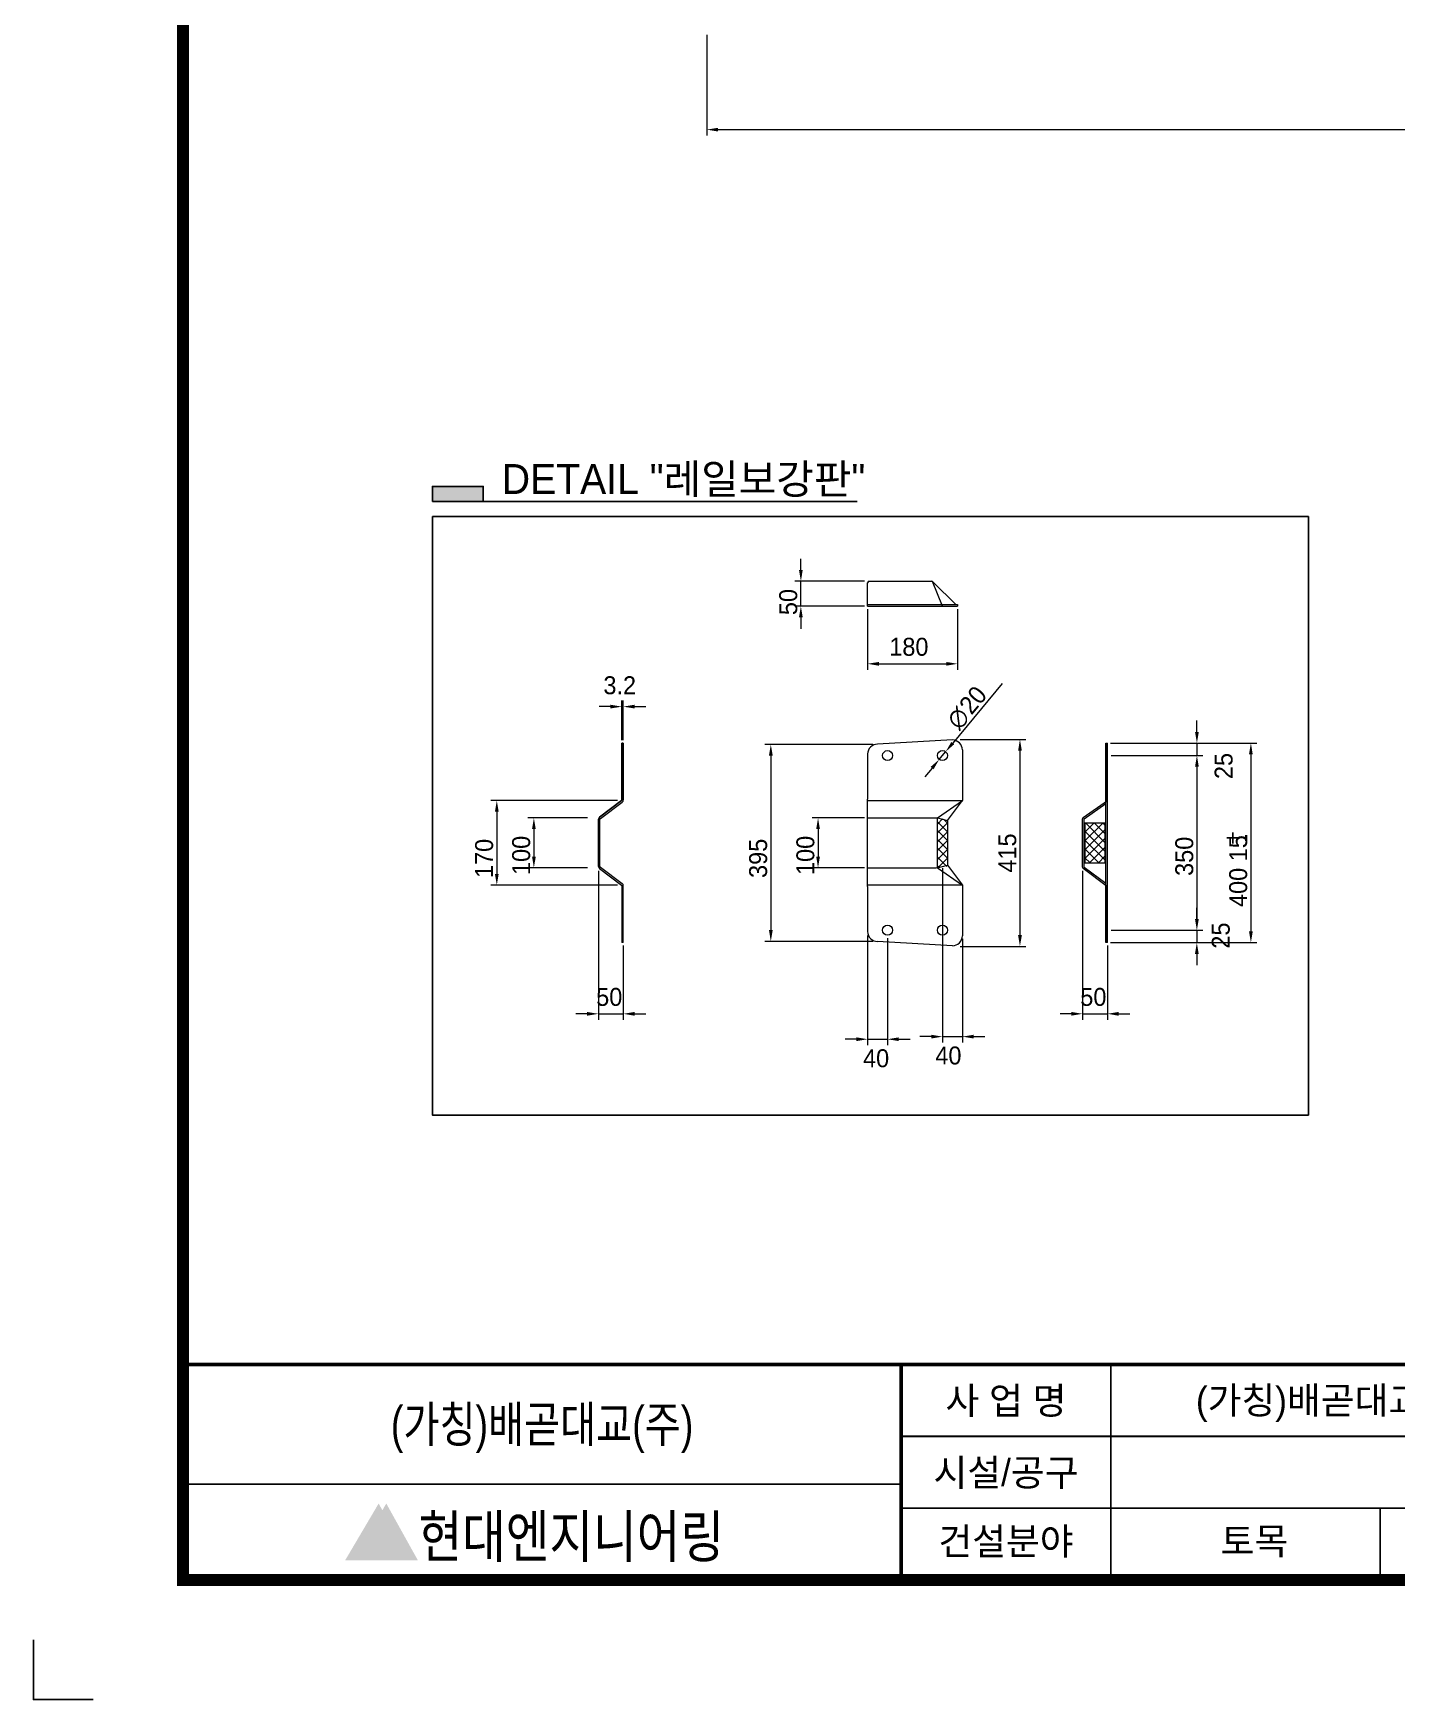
# Model space of a CAD drawing. Header units: millimetres. Extents: x 52484 to 62576, y 42216 to 49344.
# Drawn here: x 52484 to 55217, y 42216 to 45557 of the extents above; entities that cross this region are included whole.
import ezdxf
from ezdxf.enums import TextEntityAlignment as Align

# ---------------------------------------------------------------- set-up
doc = ezdxf.new("R2010")
doc.units = ezdxf.units.MM
doc.header["$MEASUREMENT"] = 0
doc.layers.get('0').update_dxf_attribs({"lineweight": 13})
for name, color, linetype in [('CS-TABL-TEX2', 7, 'Continuous'), ('CX-BORD', 3, 'Continuous'), ('CX-BORD-LIN1', 4, 'Continuous'), ('CX-BORD-LIN2', 3, 'Continuous'), ('CX-BORD-TEX1', 7, 'Continuous'), ('CX-BORD-TEX2', 6, 'Continuous'), ('CX-BORD-TEX3', 4, 'Continuous'), ('CX-LGND', 3, 'Continuous'), ('CX-LGND-LINE', 4, 'Continuous'), ('CX-MISC', 2, 'Continuous')]:
    doc.layers.add(name, color=color, linetype=linetype)
doc.layers.add('숨은선', color=252, linetype='Continuous', lineweight=9)
doc.styles.add('MLTMHTXT', font='')
doc.styles.add('T25', font='')
doc.styles.add('TB_BTXT', font='H2HDRM.TTF')
doc.styles.add('TB_TEXT', font='')
doc.styles.get('MLTMHTXT').set_extended_font_data('Dotum')
doc.styles.get('T25').set_extended_font_data('Dotum')
doc.styles.get('TB_TEXT').set_extended_font_data('Gulim')

# ---------------------------------------------------------------- blocks, each defined once
blk = doc.blocks.new('CXBLKA1')
at = {"layer": 'CX-BORD-TEX1', "true_color": 0xf0b400}
h = blk.add_hatch(color=40, dxfattribs=at)
h.dxf.hatch_style = 1
h.paths.add_polyline_path([(58.31, 31.65), (57.7, 32.75), (57.68, 32.75), (52.1, 23.29), (53.38, 23.29)])
at = {"layer": 'CX-BORD-TEX1', "true_color": 0x00b85c}
h = blk.add_hatch(color=112, dxfattribs=at)
h.dxf.hatch_style = 1
h.paths.add_polyline_path([(58.98, 32.75), (58.96, 32.75), (53.38, 23.29), (64.24, 23.29)])
at = {"layer": 'CX-BORD-LIN1', "const_width": 2}
blk.add_lwpolyline([(821, 20), (25, 20), (25, 574), (821, 574)], close=True, dxfattribs=at)
at = {"layer": 'CX-BORD-LIN1', "const_width": 0.6}
for points in [[(821, 56), (25, 56)], [(145, 20), (145, 56)]]:
    blk.add_lwpolyline(points, dxfattribs=at)
at = {"layer": 'CX-BORD-LIN2', "const_width": 0.3}
for points in [[(180, 20), (180, 56)], [(305, 44), (145, 44)], [(145, 36), (25, 36)], [(305, 32), (145, 32)], [(225, 20), (225, 32)]]:
    blk.add_lwpolyline(points, dxfattribs=at)
at = {"layer": 'CX-MISC'}
blk.add_lwpolyline([(10, 0), (0, 0), (0, 0), (0, 0), (0, 0), (0, 0), (0, 10)], dxfattribs=at)
at = {"layer": 'CX-BORD-TEX1', "color": 152, "style": 'T25', "width": 0.83}
blk.add_text('현대엔지니어링', height=7, dxfattribs=at).set_placement((64.35, 23.77))
at = {"layer": 'CX-BORD-TEX1', "style": 'T25'}
blk.add_attdef('UD_TITLE', text='', height=10, dxfattribs=at).set_placement((423, 553), align=Align.MIDDLE_CENTER)
at = {"layer": 'CX-BORD-TEX1', "style": 'T25', "width": 0.8, "flags": 4}
blk.add_attdef('EI_NAME', (69.69, 43.65), '', height=6, dxfattribs=at)
at = {"layer": 'CX-BORD-TEX1', "style": 'T25', "flags": 4}
blk.add_attdef('CI_NAME', text='', height=5, dxfattribs=at).set_placement((85, 28), align=Align.MIDDLE_CENTER)
at = {"layer": 'CX-BORD-TEX2', "style": 'T25'}
blk.add_attdef('PI_CNAME', text='', height=5, dxfattribs=at).set_placement((40, 552), align=Align.BOTTOM_LEFT)
blk.add_attdef('UD_SUBTITLE', text='', height=7, dxfattribs=at).set_placement((423, 538), align=Align.MIDDLE_CENTER)
at = {"layer": 'CX-BORD-TEX3', "style": 'T25'}
for s, p in [('사 업 명', (162.5, 50)), ('시설/공구', (162.5, 38)), ('건설분야', (162.5, 26.5))]:
    blk.add_text(s, height=4.5, dxfattribs=at).set_placement(p, align=Align.MIDDLE)
blk.add_attdef('UD_CDNAME', text='', height=4, dxfattribs=at).set_placement((42, 544), align=Align.BOTTOM_LEFT)
at = {"layer": 'CX-BORD-TEX3'}
for tag, height, style, p in [('DC_RNUM4', 3, 'T25', (320, 52)), ('DC_RDATE4', 3.5, 'T25', (353, 52.5)), ('DC_RAPP4', 3.5, 'T25', (510, 52.5)), ('DC_RCHK4', 3.5, 'T25', (550, 52.5)), ('DC_RDGN4', 3.5, 'T25', (590, 52.5)), ('PI_TITLE', 4.5, 'T25', (243, 50)), ('UD_CDIST', 4.5, 'T25', (676, 50)), ('DC_RNUM3', 3, 'T25', (320, 45)), ('DC_RDATE3', 3.5, 'T25', (353, 45.4)), ('DC_RAPP3', 3.5, 'T25', (510, 45.4)), ('DC_RCHK3', 3.5, 'T25', (550, 45.4)), ('DC_RDGN3', 3.5, 'T25', (590, 45.4)), ('FI_NAME', 4.5, 'T25', (781, 44.87)), ('PI_CDNAME', 4.5, 'T25', (243, 38)), ('DC_RNUM2', 3, 'T25', (320, 38)), ('DC_RDATE2', 3.5, 'T25', (353, 38.5)), ('DC_RAPP2', 3.5, 'T25', (510, 38.5)), ('DC_RCHK2', 3.5, 'T25', (550, 38.5)), ('DC_RDGN2', 3.5, 'T25', (590, 38.5)), ('DA_HSCALE', 4.5, 'T25', (658.5, 38)), ('DA_VSCALE', 4.5, 'T25', (693, 38)), ('DI_TITLE', 4.5, 'T25', (781, 37.87)), ('DC_RNUM1', 3, 'T25', (320, 31)), ('DC_RDATE1', 3.5, 'T25', (353, 31.5)), ('DC_RAPP1', 3.5, 'T25', (510, 31.5)), ('DC_RCHK1', 3.5, 'TB_TEXT', (550, 31.5)), ('DC_RDGN1', 3.5, 'TB_TEXT', (590, 31.5)), ('DI_SUBTITLE', 3.5, 'T25', (781, 30.87)), ('PA_CCLASS', 4.5, 'T25', (204, 26.5)), ('PI_STAGE', 4.5, 'T25', (283, 26.5)), ('DI_DRWNO', 4.5, 'T25', (676, 26.5))]:
    blk.add_attdef(tag, text='', height=height, dxfattribs=dict(at, style=style)).set_placement(p, align=Align.MIDDLE_CENTER)
at = {"layer": 'CX-BORD-TEX3', "style": 'T25'}
for tag, p in [('DC_RDES4', (377, 52.5)), ('DC_RDES3', (377, 45.4)), ('DC_RDES2', (377, 38.5)), ('DC_RDES1', (377, 31.5))]:
    blk.add_attdef(tag, text='', height=3.5, dxfattribs=at).set_placement(p, align=Align.MIDDLE_LEFT)
at = {"layer": 'CX-BORD-TEX3', "style": 'T25', "flags": 1}
for tag, p in [('PI_ID', (24, 16)), ('PI_CCODE', (31, 16)), ('PA_DSDATE', (47, 16)), ('PA_DEDATE', (64, 16)), ('PA_CSDATE', (81, 16)), ('PA_CEDATE', (98, 16)), ('PA_CFDATE', (114, 16)), ('EI_ENAME', (132, 16)), ('EI_DEPT', (146, 16)), ('EI_PERSON', (158, 16)), ('EI_EMAIL', (174, 16)), ('CI_CATEG', (189, 16)), ('CI_ROLE', (204, 16)), ('CI_ONAME', (216, 16)), ('CI_ADDR', (232, 16)), ('CI_TEL', (246, 16)), ('CI_FAX', (257, 16)), ('CI_HPADDR', (270, 16)), ('CI_CODE', (287, 16)), ('CI_DEPT', (300, 16)), ('CI_PERSON', (312, 16)), ('CI_EMAIL', (329, 16)), ('CI_PROLE', (342, 16)), ('DI_MANCODE', (357, 16)), ('DI_CATEG', (377, 16)), ('DI_LDATE', (392, 16)), ('DI_PCLASS', (407, 16)), ('DI_MMCLASS', (424, 16)), ('DI_MSCLASS', (443, 16)), ('DI_ECLASS', (462, 16)), ('DI_FNAME', (478, 16)), ('DC_ONAME', (493, 16)), ('DC_NNAME', (510, 16)), ('FI_CODE', (529, 16)), ('FI_CLASS', (545, 16)), ('FI_ICODE1', (563, 16)), ('FI_ICODE2', (581, 16)), ('------------', (597, 16))]:
    blk.add_attdef(tag, p, '', height=2, dxfattribs=at)

msp = doc.modelspace()

# ---------------------------------------------------------------- hatches: boundary and pattern name
at = {"layer": 'CX-LGND-LINE'}
msp.add_hatch(color=7, dxfattribs=at).paths.add_polyline_path([(53386.1, 44618.1), (53386.1, 44648.5), (53284, 44648.5), (53284, 44618.1)])

# ---------------------------------------------------------------- linework, layer by layer
at = {"color": 1}
for p, q in [((53834.4, 45553.8, 0), (53834.4, 45351.7, 0)), ((53856.9, 45363.7, 0), (56811.9, 45363.7, 0)), ((54022.8, 44480.7), (54022.8, 44503.2)), ((54150.6, 44458.2), (54010.8, 44458.2)), ((54022.8, 44408.2), (54022.8, 44458.2)), ((54150.6, 44408.2), (54010.8, 44408.2)), ((54156.6, 44402.2), (54156.6, 44280.8)), ((54336.6, 44402.2), (54336.6, 44280.8)), ((54022.8, 44385.7), (54022.8, 44363.2)), ((54179.1, 44292.8), (54314.1, 44292.8)), ((54426.3, 44253.3, 0), (54327.3, 44133.9, 0)), ((53641.1, 44206.9, 0), (53618.6, 44206.9, 0)), ((53663.6, 44139.8, 0), (53663.6, 44218.9, 0)), ((53663.6, 44206.9, 0), (53666.8, 44206.9, 0)), ((53666.8, 44139.8, 0), (53666.8, 44218.9, 0)), ((53689.3, 44206.9, 0), (53711.8, 44206.9, 0)), ((54816.8, 44156.3, 0), (54816.8, 44178.8, 0)), ((54167.1, 44131.3, 0), (53950.5, 44131.3, 0)), ((54342.2, 44141.3, 0), (54474, 44141.3, 0)), ((54643.4, 44133.8, 0), (54937, 44133.8, 0)), ((54760.9, 44133.8, 0), (54828.8, 44133.8, 0)), ((54816.8, 44133.8, 0), (54816.8, 44108.8, 0)), ((53962.5, 44108.8, 0), (53962.5, 43758.8, 0)), ((54300.2, 44101.1, 0), (54313, 44116.5, 0)), ((54462, 44118.8, 0), (54462, 43748.8, 0)), ((54645.2, 44108.8, 0), (54828.8, 44108.8, 0)), ((54645.2, 44108.8, 0), (54828.8, 44108.8, 0)), ((54925, 44111.3, 0), (54925, 43756.3, 0)), ((54285.9, 44083.8, 0), (54271.5, 44066.5, 0)), ((54816.8, 44086.3, 0), (54816.8, 43781.3, 0)), ((54816.8, 44086.3, 0), (54816.8, 44063.8, 0)), ((53655.1, 44018.8), (53401.2, 44018.8)), ((53413.2, 43996.3), (53413.2, 43871.3)), ((53594.9, 43983.8, 0), (53475.5, 43983.8, 0)), ((54150.6, 43983.8, 0), (54045.2, 43983.8, 0)), ((53487.5, 43961.3, 0), (53487.5, 43906.3, 0)), ((54057.2, 43961.3, 0), (54057.2, 43906.3, 0)), ((53594.9, 43883.8, 0), (53475.5, 43883.8, 0)), ((53616.8, 43877.8), (53616.8, 43579.1)), ((54150.6, 43883.8, 0), (54045.2, 43883.8, 0)), ((54306.6, 43882.8), (54306.6, 43533.3)), ((54587.4, 43877.8), (54587.4, 43579.1)), ((53655.1, 43848.8), (53401.2, 43848.8)), ((54816.6, 43781.3, 0), (54816.6, 43803.8, 0)), ((54167.1, 43736.3, 0), (53950.5, 43736.3, 0)), ((54156.6, 43747.8, 0), (54156.6, 43528.1, 0)), ((54196.6, 43742.8, 0), (54196.6, 43528.1, 0)), ((54346.6, 43741.6), (54346.6, 43533.3)), ((54643.4, 43733.8, 0), (54937, 43733.8, 0)), ((54645.2, 43758.8, 0), (54828.8, 43758.8, 0)), ((54748.4, 43758.8, 0), (54828.6, 43758.8, 0)), ((54761.7, 43733.8, 0), (54828.6, 43733.8, 0)), ((54816.6, 43758.8, 0), (54816.6, 43733.8, 0)), ((53666.8, 43727.8), (53666.8, 43579.1)), ((54342.2, 43726.3, 0), (54474, 43726.3, 0)), ((54637.4, 43727.8), (54637.4, 43579.1)), ((54816.6, 43711.3, 0), (54816.6, 43688.8, 0)), ((53594.3, 43591.1), (53571.8, 43591.1)), ((53616.8, 43591.1), (53666.8, 43591.1)), ((53689.3, 43591.1), (53711.8, 43591.1)), ((54564.9, 43591.1), (54542.4, 43591.1)), ((54587.4, 43591.1), (54637.4, 43591.1)), ((54659.9, 43591.1), (54682.4, 43591.1)), ((54134.1, 43540.1, 0), (54111.6, 43540.1, 0)), ((54156.6, 43540.1, 0), (54196.6, 43540.1, 0)), ((54219.1, 43540.1, 0), (54241.6, 43540.1, 0)), ((54284.1, 43545.3), (54261.6, 43545.3)), ((54306.6, 43545.3), (54346.6, 43545.3)), ((54369.1, 43545.3), (54391.6, 43545.3))]:
    msp.add_line(p, q, dxfattribs=at)
for p, q in [((54159.6, 44458.2, 0), (54284.5, 44458.2, 0)), ((54288.1, 44456.7, 0), (54333.4, 44411.4, 0)), ((54156.6, 44411.4, 0), (54336.6, 44411.4, 0)), ((54156.6, 44408.2, 0), (54336.6, 44408.2, 0)), ((54336.6, 44411.4, 0), (54336.6, 44408.2, 0)), ((53666.8, 44133.8, 0), (53663.6, 44133.8, 0)), ((53663.6, 44019.3, 0), (53663.6, 44133.8, 0)), ((53663.6, 44133.8, 0), (53663.6, 44019.3, 0)), ((53666.8, 44133.8, 0), (53666.8, 44019.8, 0)), ((54634.2, 44133.8, 0), (54637.4, 44133.8, 0)), ((54634.2, 44133.8, 0), (54634.2, 44016.6, 0)), ((54637.4, 43733.8, 0), (54637.4, 44133.8, 0)), ((54346.6, 44120.1, 0), (54346.6, 44018.8, 0)), ((53619.1, 43985.3, 0), (53663.2, 44018.5, 0)), ((53663.2, 44018.5, 0), (53619.1, 43985.3, 0)), ((53620.8, 43982.6, 0), (53664.5, 44015.6, 0)), ((54588.7, 43984.7, 0), (54637.4, 44018.8, 0)), ((53616.8, 43886.6, 0), (53616.8, 43981.1, 0)), ((53616.8, 43981.1, 0), (53616.8, 43886.6, 0)), ((53620, 43886.6, 0), (53620, 43981.1, 0)), ((54296.6, 43983.8, 0), (54316.6, 43978.8, 0)), ((54587.4, 43885.3, 0), (54587.4, 43982.3, 0)), ((54592.4, 43973.8, 0), (54632.4, 43973.8, 0)), ((54592.4, 43973.8, 0), (54592.4, 43893.8, 0)), ((54632.4, 43973.8, 0), (54632.4, 43893.8, 0)), ((53619.1, 43882.4, 0), (53663.2, 43849.1, 0)), ((53620.8, 43885.1, 0), (53664.5, 43852.1, 0)), ((54296.6, 43883.8, 0), (54316.6, 43888.8, 0)), ((54588.6, 43882.9, 0), (54637.4, 43846.3, 0)), ((54592.4, 43893.8, 0), (54632.4, 43893.8, 0)), ((53663.6, 43848.3, 0), (53663.6, 43733.8, 0)), ((53666.8, 43733.8, 0), (53666.8, 43847.8, 0)), ((54634.2, 43848.7, 0), (54634.2, 43733.8, 0)), ((53666.8, 43733.8, 0), (53663.6, 43733.8, 0))]:
    msp.add_line(p, q)
at = {"color": 8}
for p, q in [((54306.6, 44408.2, 0), (54286.8, 44457.6, 0)), ((54296.6, 43971.4, 0), (54307, 43981.8, 0)), ((54316.6, 43955.9, 0), (54296.6, 43975.9, 0)), ((54296.6, 43953.7, 0), (54316.6, 43973.7, 0)), ((54316.6, 43973.6, 0), (54308.6, 43981.6, 0)), ((54592.4, 43973.1, 0), (54593.1, 43973.8, 0)), ((54592.4, 43955.5, 0), (54610.8, 43973.8, 0)), ((54592.4, 43937.8, 0), (54628.5, 43973.8, 0)), ((54632.4, 43934.8, 0), (54593.5, 43973.8, 0)), ((54632.4, 43952.5, 0), (54611.1, 43973.8, 0)), ((54632.4, 43970.2, 0), (54628.8, 43973.8, 0)), ((54316.6, 43938.3, 0), (54296.6, 43958.3, 0)), ((54296.6, 43936, 0), (54316.6, 43956, 0)), ((54316.6, 43920.6, 0), (54296.6, 43940.6, 0)), ((54296.6, 43918.3, 0), (54316.6, 43938.3, 0)), ((54592.4, 43920.1, 0), (54632.4, 43960.1, 0)), ((54632.4, 43917.1, 0), (54592.4, 43957.1, 0)), ((54592.4, 43902.4, 0), (54632.4, 43942.4, 0)), ((54632.4, 43899.5, 0), (54592.4, 43939.5, 0)), ((54316.6, 43902.9, 0), (54296.6, 43922.9, 0)), ((54296.6, 43900.7, 0), (54316.6, 43920.7, 0)), ((54315.1, 43886.7, 0), (54296.6, 43905.2, 0)), ((54298.7, 43885, 0), (54316.6, 43903, 0)), ((54620.4, 43893.8, 0), (54592.4, 43921.8, 0)), ((54602.8, 43893.8, 0), (54592.4, 43904.1, 0)), ((54601.5, 43893.8, 0), (54632.4, 43924.8, 0)), ((54619.2, 43893.8, 0), (54632.4, 43907.1, 0)), ((54299.1, 43885.1, 0), (54296.6, 43887.5, 0))]:
    msp.add_line(p, q, dxfattribs=at)
for centre, radius, start, end in [((54159.6, 44455.2, 0), 3, 90, 180), ((54284.5, 44453.2, 0), 5, 45, 90), ((53662.6, 44019.3, 0), 1, 306.9991, 360), ((53661.8, 44019.8, 0), 5, 302.5555, 0), ((53621.8, 43981.1, 0), 5, 122.5541, 180), ((53622.6, 43980.6, 0), 5.84, 126.9991, 175.5551), ((53621.8, 43981.1, 0), 1.8, 122.5541, 180), ((54590.4, 43982.3, 0), 3, 124.9915, 180), ((53621.8, 43886.6, 0), 5, 180, 237.4459), ((53621.8, 43886.6, 0), 5, 180, 237.4459), ((53621.8, 43886.6, 0), 1.8, 180, 237.4459), ((54590.4, 43885.3, 0), 3, 180, 233.1295), ((53662.6, 43848.3, 0), 1, 360, 53.0009), ((53661.8, 43847.8, 0), 5, 0, 57.4445)]:
    msp.add_arc(centre, radius, start, end)
at = {"color": 1}
for points in [[(53856.9, 45367.4, 0), (53856.9, 45359.9, 0), (53834.4, 45363.7, 0)], [(54019, 44480.7), (54026.5, 44480.7), (54022.8, 44458.2)], [(54019, 44385.7), (54026.5, 44385.7), (54022.8, 44408.2)], [(54179.1, 44296.5), (54179.1, 44289), (54156.6, 44292.8)], [(54314.1, 44296.5), (54314.1, 44289), (54336.6, 44292.8)], [(53641.1, 44210.7, 0), (53641.1, 44203.2, 0), (53663.6, 44206.9, 0)], [(53689.3, 44210.7, 0), (53689.3, 44203.2, 0), (53666.8, 44206.9, 0)], [(53958.8, 44108.8, 0), (53966.3, 44108.8, 0), (53962.5, 44131.3, 0)], [(54324.5, 44136.3, 0), (54330.2, 44131.5, 0), (54313, 44116.5, 0)], [(54458.3, 44118.8, 0), (54465.8, 44118.8, 0), (54462, 44141.3, 0)], [(54813, 44156.3, 0), (54820.5, 44156.3, 0), (54816.8, 44133.8, 0)], [(54921.2, 44111.3, 0), (54928.7, 44111.3, 0), (54925, 44133.8, 0)], [(54283, 44086.2, 0), (54288.8, 44081.4, 0), (54300.2, 44101.1, 0)], [(54813, 44086.3, 0), (54820.5, 44086.3, 0), (54816.8, 44108.8, 0)], [(54813, 44086.3, 0), (54820.5, 44086.3, 0), (54816.8, 44108.8, 0)], [(53409.4, 43996.3), (53416.9, 43996.3), (53413.2, 44018.8)], [(53483.8, 43961.3, 0), (53491.3, 43961.3, 0), (53487.5, 43983.8, 0)], [(54053.5, 43961.3, 0), (54061, 43961.3, 0), (54057.2, 43983.8, 0)], [(53483.8, 43906.3, 0), (53491.3, 43906.3, 0), (53487.5, 43883.8, 0)], [(54053.5, 43906.3, 0), (54061, 43906.3, 0), (54057.2, 43883.8, 0)], [(53409.4, 43871.3), (53416.9, 43871.3), (53413.2, 43848.8)], [(54812.9, 43781.3, 0), (54820.4, 43781.3, 0), (54816.6, 43758.8, 0)], [(54813, 43781.3, 0), (54820.5, 43781.3, 0), (54816.8, 43758.8, 0)], [(53958.8, 43758.8, 0), (53966.3, 43758.8, 0), (53962.5, 43736.3, 0)], [(54458.3, 43748.8, 0), (54465.8, 43748.8, 0), (54462, 43726.3, 0)], [(54812.9, 43711.3, 0), (54820.4, 43711.3, 0), (54816.6, 43733.8, 0)], [(54921.2, 43756.3, 0), (54928.7, 43756.3, 0), (54925, 43733.8, 0)], [(53594.3, 43594.8), (53594.3, 43587.3), (53616.8, 43591.1)], [(53689.3, 43594.8), (53689.3, 43587.3), (53666.8, 43591.1)], [(54564.9, 43594.8), (54564.9, 43587.3), (54587.4, 43591.1)], [(54659.9, 43594.8), (54659.9, 43587.3), (54637.4, 43591.1)], [(54134.1, 43543.9, 0), (54134.1, 43536.4, 0), (54156.6, 43540.1, 0)], [(54219.1, 43543.9, 0), (54219.1, 43536.4, 0), (54196.6, 43540.1, 0)], [(54284.1, 43549.1), (54284.1, 43541.6), (54306.6, 43545.3)], [(54369.1, 43549.1), (54369.1, 43541.6), (54346.6, 43545.3)]]:
    msp.add_solid(points, dxfattribs=at)
at = {"layer": 'CX-LGND-LINE', "color": 7, "elevation": 0}
msp.add_lwpolyline([(53284, 44618.1), (53284, 44648.5), (53386.1, 44648.5), (53386.1, 44618.1)], dxfattribs=at)
at = {"layer": 'CX-LGND-LINE', "color": 7, "const_width": 3.6, "elevation": 0}
msp.add_lwpolyline([(53284, 44618.1), (54136.1, 44618.1)], dxfattribs=at)
at = {"layer": 'CX-LGND-LINE', "elevation": 0}
msp.add_lwpolyline([(53284, 44588.1), (55040.4, 44588.1), (55040.4, 43388.1), (53284, 43388.1)], close=True, dxfattribs=at)
at = {"layer": '숨은선', "color": 0}
for p, q in [((54156.6, 44408.2, 0), (54156.6, 44455.2, 0)), ((54326.6, 44140.1, 0), (54176.6, 44131.6, 0)), ((54156.6, 44113.8, 0), (54156.6, 44021.3, 0)), ((54156.6, 43846.3, 0), (54156.6, 44021.3, 0)), ((54296.6, 43983.8, 0), (54346.6, 44018.8, 0)), ((54316.6, 43978.8, 0), (54346.6, 44018.8, 0)), ((54156.6, 43983.8, 0), (54296.6, 43983.8, 0)), ((54296.6, 43883.8, 0), (54296.6, 43983.8, 0)), ((54316.6, 43978.8, 0), (54316.6, 43888.8, 0)), ((54156.6, 43883.8, 0), (54294.6, 43883.8, 0)), ((54296.6, 43883.8, 0), (54346.6, 43848.8, 0)), ((54316.6, 43888.8, 0), (54346.6, 43848.8, 0)), ((54156.6, 43846.3, 0), (54156.6, 43756, 0)), ((54346.6, 43848.8, 0), (54346.6, 43747.6, 0)), ((54326.6, 43727.6, 0), (54176.6, 43736, 0))]:
    msp.add_line(p, q, dxfattribs=at)
at = {"layer": '숨은선'}
for p, q in [((54634.2, 43733.8, 0), (54634.2, 44133.8, 0)), ((54590.6, 43982.2, 0), (54634.2, 44012.7, 0)), ((54590.6, 43885.4, 0), (54590.6, 43982.2, 0)), ((54590.6, 43885.4, 0), (54634.2, 43852.7, 0)), ((54637.4, 43733.8, 0), (54634.2, 43733.8, 0))]:
    msp.add_line(p, q, dxfattribs=at)
at = {"layer": '숨은선', "color": 0, "elevation": 0}
for points in [[(54156.6, 44018.8), (54346.6, 44018.8)], [(54346.6, 43848.8), (54156.6, 43848.8)]]:
    msp.add_lwpolyline(points, dxfattribs=at)
at = {"layer": '숨은선', "color": 0}
for centre in [(54196.6, 44108.8, 0), (54306.6, 44108.8, 0), (54196.6, 43758.8, 0), (54306.6, 43758.8, 0)]:
    msp.add_circle(centre, 10, dxfattribs=at)
for centre, start, end in [((54176.6, 44111.6, 0), 90, 180), ((54326.6, 44120.1, 0), 0, 90), ((54176.6, 43756, 0), 180, 270), ((54326.6, 43747.6, 0), 270, 0)]:
    msp.add_arc(centre, 20, start, end, dxfattribs=at)

# ---------------------------------------------------------------- block references
at = {"layer": 'CX-BORD'}
ref = msp.add_blockref('CXBLKA1', (52484, 42216.1, 0), dxfattribs=dict(at, xscale=12, yscale=12, zscale=12))
ref.add_attrib('PI_TITLE', '(가칭)배곧대교 민간투자사업 건설공사', dxfattribs={"layer": 'CX-BORD-TEX3', "height": 54, "style": 'TB_TEXT'}).set_placement((55400, 42816.1, 0), align=Align.MIDDLE_CENTER)
ref.add_attrib('PA_CCLASS', '토목', dxfattribs={"layer": 'CX-BORD-TEX3', "height": 54, "style": 'TB_TEXT'}).set_placement((54932, 42534.1, 0), align=Align.MIDDLE_CENTER)
ref.add_attrib('EI_NAME', '(가칭)배곧대교(주)', dxfattribs={"layer": 'CX-BORD-TEX1', "height": 72, "style": 'MLTMHTXT', "width": 0.8}).set_placement((53504, 42768.1, 0), align=Align.MIDDLE_CENTER)

# ---------------------------------------------------------------- texts
at = {"color": 7, "style": 'T25'}
for s, rotation, p in [('50', 90, (54015.4, 44390.4)), ('20', 50.3588, (54364.9, 44188.7, 0)), ('∅', 50.3588, (54339.9, 44158.5, 0)), ('25', 90, (54888.3, 44061.7, 0)), ('170', 90, (53405.7, 43863.3)), ('100', 90, (53480, 43869.4, 0)), ('395', 90, (53955.1, 43863.5, 0)), ('100', 90, (54049.7, 43869.4, 0)), ('415', 90, (54454.5, 43874.1, 0)), ('350', 90, (54809.4, 43867.5, 0)), ('400 15', 90, (54917.5, 43805.2, 0)), ('25', 90, (54882.5, 43721.7, 0))]:
    msp.add_text(s, height=36, rotation=rotation, dxfattribs=at).set_placement(p)
for s, p in [('180', (54200, 44308.9)), ('3.2', (53626.9, 44231.8, 0)), ('50', (53612.4, 43607)), ('50', (54583, 43607)), ('40', (54147.4, 43484, 0)), ('40', (54292.4, 43489.5))]:
    msp.add_text(s, height=36, dxfattribs=at).set_placement(p)
at = {"layer": 'CS-TABL-TEX2', "char_height": 36, "attachment_point": 5, "rotation": 90, "style": 'T25'}
for s, insert in [('\\A1;\\pxsm1;+', (54888.3, 43943.6, 0)), ('\\A1;\\pxsm1;\\P-', (54881.4, 43943.6, 0))]:
    msp.add_mtext(s, dxfattribs=dict(at, insert=insert))
at = {"layer": 'CX-LGND', "style": 'TB_BTXT'}
msp.add_text('DETAIL "레일보강판"', height=60, dxfattribs=at).set_placement((53423.2, 44633.3, 0))

doc.saveas('drawing.dxf')
